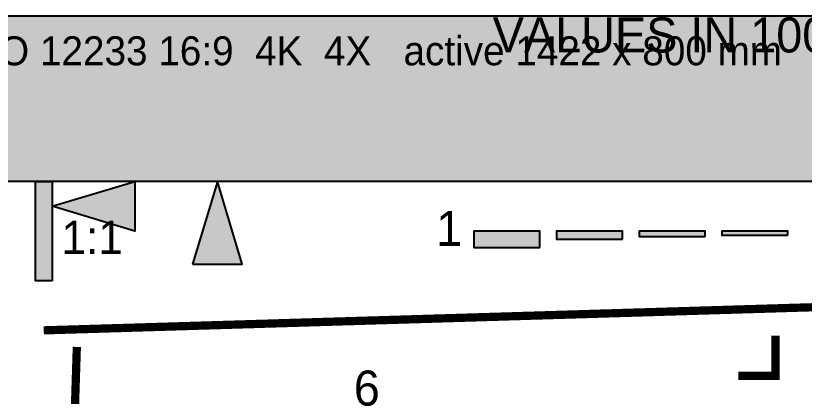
# Model space of a CAD drawing. Header units: millimetres. Extents: x 0 to 1582, y 0 to 984.
# Drawn here: x 373.6 to 755, y 800.4 to 984.2 of the extents above; entities that cross this region are included whole.
import ezdxf
from ezdxf.enums import TextEntityAlignment as Align

# ---------------------------------------------------------------- set-up
doc = ezdxf.new("R2010")
doc.units = ezdxf.units.MM
for name, color, linetype in [('CENTER', 7, 'Continuous'), ('FRAME', 7, 'Continuous'), ('LABELS', 7, 'Continuous'), ('NOTES', 7, 'Continuous'), ('PERIPHERY', 7, 'Continuous'), ('SFR', 7, 'Continuous')]:
    doc.layers.add(name, color=color, linetype=linetype)

msp = doc.modelspace()

# ---------------------------------------------------------------- hatches: boundary and pattern name
at = {"layer": 'CENTER', "true_color": 0x000000}
h = msp.add_hatch(color=7, dxfattribs=at)
h.dxf.hatch_style = 1
h.paths.add_polyline_path([(627.12, 872.25), (627.12, 880.25), (595.12, 880.25), (595.12, 872.25), (627.12, 872.25)])
h = msp.add_hatch(color=7, dxfattribs=at)
h.dxf.hatch_style = 1
h.paths.add_polyline_path([(667.12, 876.25), (667.12, 880.25), (635.12, 880.25), (635.12, 876.25), (667.12, 876.25)])
h = msp.add_hatch(color=7, dxfattribs=at)
h.dxf.hatch_style = 1
h.paths.add_polyline_path([(707.12, 877.57), (707.12, 880.25), (675.12, 880.25), (675.12, 877.57), (707.12, 877.57)])
h = msp.add_hatch(color=7, dxfattribs=at)
h.dxf.hatch_style = 1
h.paths.add_polyline_path([(747.12, 878.25), (747.12, 880.25), (715.12, 880.25), (715.12, 878.25), (747.12, 878.25)])
at = {"layer": 'FRAME', "true_color": 0x000000}
h = msp.add_hatch(color=7, dxfattribs=at)
h.dxf.hatch_style = 1
h.paths.add_polyline_path([(0, 984.25), (1582.24, 984.25), (1582.24, 904.25), (0, 904.25), (0, 984.25)])
h = msp.add_hatch(color=7, dxfattribs=at)
h.dxf.hatch_style = 1
h.paths.add_polyline_path([(391.12, 856.25), (383.12, 856.25), (383.12, 904.25), (391.12, 904.25), (391.12, 856.25)])
h = msp.add_hatch(color=7, dxfattribs=at)
h.dxf.hatch_style = 1
h.paths.add_polyline_path([(431.12, 904.25), (431.12, 880.25), (391.12, 892.25), (431.12, 904.25)])
h = msp.add_hatch(color=7, dxfattribs=at)
h.dxf.hatch_style = 1
h.paths.add_polyline_path([(459.12, 864.25), (483.12, 864.25), (471.12, 904.25), (459.12, 864.25)])

# ---------------------------------------------------------------- linework, layer by layer
at = {"layer": 'CENTER', "color": 250}
for points in [[(627.12, 872.25), (627.12, 880.25), (595.12, 880.25), (595.12, 872.25), (627.12, 872.25)], [(667.12, 876.25), (667.12, 880.25), (635.12, 880.25), (635.12, 876.25), (667.12, 876.25)], [(707.12, 877.57), (707.12, 880.25), (675.12, 880.25), (675.12, 877.57), (707.12, 877.57)], [(747.12, 878.25), (747.12, 880.25), (715.12, 880.25), (715.12, 878.25), (747.12, 878.25)]]:
    msp.add_lwpolyline(points, close=True, dxfattribs=at)
at = {"layer": 'CENTER', "color": 250, "true_color": 0x000000}
for points in [[(595.12, 872.25), (627.12, 872.25), (627.12, 880.25)], [(627.12, 880.25), (595.12, 880.25), (595.12, 872.25)], [(635.12, 876.25), (667.12, 876.25), (667.12, 880.25)], [(667.12, 880.25), (635.12, 880.25), (635.12, 876.25)], [(675.12, 877.57), (707.12, 877.57), (707.12, 880.25)], [(707.12, 880.25), (675.12, 880.25), (675.12, 877.57)], [(715.12, 878.25), (747.12, 878.25), (747.12, 880.25)], [(747.12, 880.25), (715.12, 880.25), (715.12, 878.25)]]:
    msp.add_solid(points, dxfattribs=at)
at = {"layer": 'FRAME', "color": 250}
for points in [[(0, 984.25), (1582.24, 984.25), (1582.24, 904.25), (0, 904.25), (0, 984.25)], [(391.12, 856.25), (383.12, 856.25), (383.12, 904.25), (391.12, 904.25), (391.12, 856.25)], [(431.12, 904.25), (431.12, 880.25), (391.12, 892.25), (431.12, 904.25)], [(459.12, 864.25), (483.12, 864.25), (471.12, 904.25), (459.12, 864.25)]]:
    msp.add_lwpolyline(points, close=True, dxfattribs=at)
at = {"layer": 'FRAME', "color": 250, "true_color": 0x000000}
for points in [[(0, 984.25), (0, 904.25), (1582.24, 904.25)], [(1582.24, 904.25), (1582.24, 984.25), (0, 984.25)], [(391.12, 856.25), (391.12, 904.25), (383.12, 904.25)], [(383.12, 904.25), (383.12, 856.25), (391.12, 856.25)], [(391.12, 892.25), (431.12, 880.25), (431.12, 904.25)], [(459.12, 864.25), (483.12, 864.25), (471.12, 904.25)]]:
    msp.add_solid(points, dxfattribs=at)
at = {"layer": 'PERIPHERY', "color": 250, "lineweight": 35, "const_width": 3.99}
for points in [[(387.12, 832.25), (1187.12, 856.25)], [(403.12, 824.25), (383.12, 184.25)]]:
    msp.add_lwpolyline(points, dxfattribs=at)
at = {"layer": 'SFR', "color": 250, "lineweight": 35, "const_width": 4}
msp.add_lwpolyline([(723.12, 810.25), (741.12, 810.25), (741.12, 829.71)], dxfattribs=at)

# ---------------------------------------------------------------- texts
at = {"layer": 'LABELS', "color": 250}
for s, height, p in [('VALUES IN 100X LINES PER PICTURE HEIGHT', 16.9333, (604.33, 966.53)), ('1', 16.93, (576.96, 873.03)), ('1:1', 16, (395.67, 869.2)), ('6', 16.93, (537.11, 795.89))]:
    msp.add_text(s, height=height, dxfattribs=at).set_placement(p)
at = {"layer": 'NOTES', "color": 250}
msp.add_text('ISO 12233 16:9  4K  4X   active 1422 x 800 mm   100x LW/PH   J 6-20  KS 12-40  JS 6-9/12-18  O/P 12-30', height=14, dxfattribs=at).set_placement((791.12, 967.32), align=Align.MIDDLE_CENTER)

doc.saveas('drawing.dxf')
